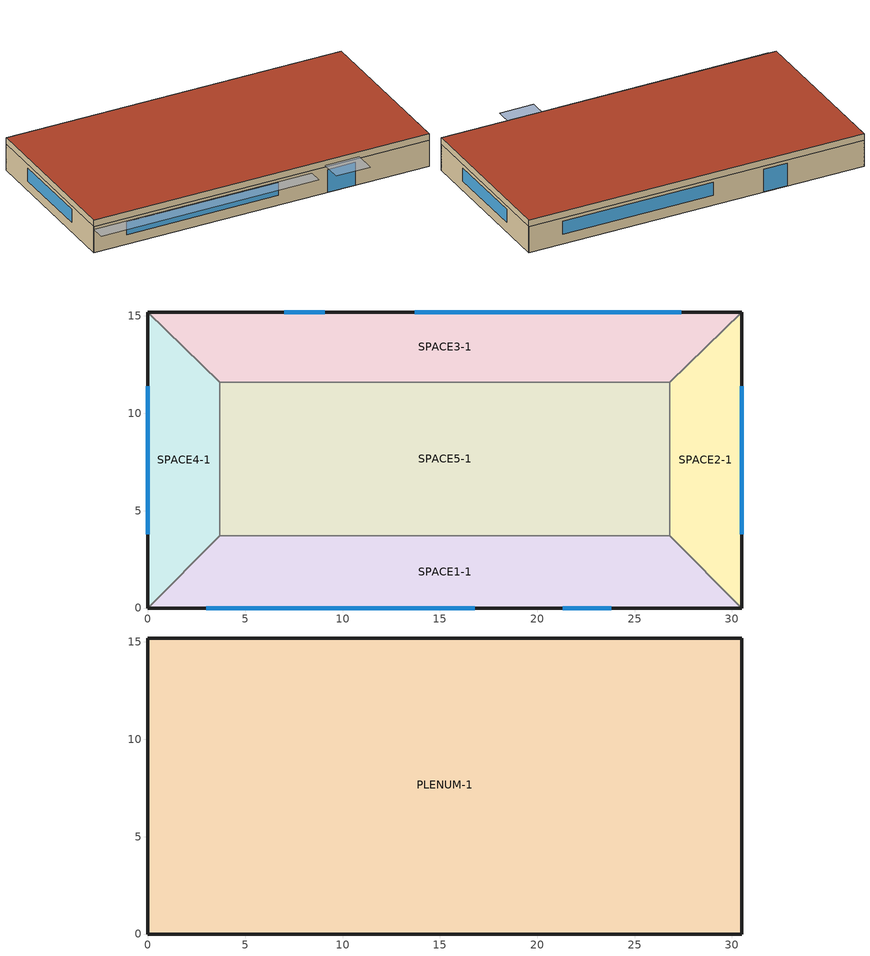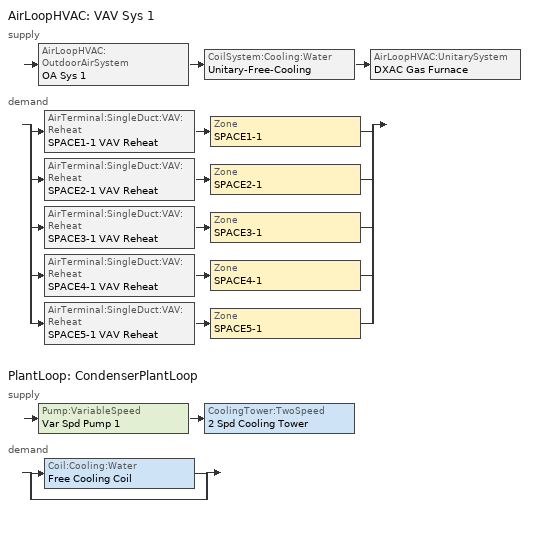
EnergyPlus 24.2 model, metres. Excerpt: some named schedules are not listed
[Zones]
SPACE3-1
 floor ground (FLOOR-SLAB-1): 26.8,11.6 3.7,11.6 0,15.2 30.5,15.2 z0
 wall outside (WALL-1): 30.5,15.2 0,15.2 z0:2.4
 wall to SPACE2-1 (INT-WALL-1): 26.8,11.6 30.5,15.2 z0:2.4
 wall to SPACE4-1 (INT-WALL-1): 0,15.2 3.7,11.6 z0:2.4
 wall to SPACE5-1 (INT-WALL-1): 3.7,11.6 26.8,11.6 z0:2.4
 window (Sgl Grey 3mm): 9.1,15.2 7,15.2 z0:2.1
 window (Dbl Clr 3mm/13mm Air): 27.4,15.2 13.7,15.2 z0.9:2.1
SPACE1-1
 floor ground (FLOOR-SLAB-1): 26.8,3.7 30.5,0 0,0 3.7,3.7 z0
 wall outside (WALL-1): 0,0 30.5,0 z0:2.4
 wall to SPACE2-1 (INT-WALL-1): 30.5,0 26.8,3.7 z0:2.4
 wall to SPACE4-1 (INT-WALL-1): 3.7,3.7 0,0 z0:2.4
 wall to SPACE5-1 (INT-WALL-1): 26.8,3.7 3.7,3.7 z0:2.4
 window (Sgl Grey 3mm): 21.3,0 23.8,0 z0:2.1
 window (Dbl Clr 3mm/13mm Air): 3,0 16.8,0 z0.9:2.1
SPACE2-1
 floor ground (FLOOR-SLAB-1): 26.8,11.6 30.5,15.2 30.5,0 26.8,3.7 z0
 wall outside (WALL-1): 30.5,0 30.5,15.2 z0:2.4
 wall to SPACE5-1 (INT-WALL-1): 26.8,11.6 26.8,3.7 z0:2.4
 window (Dbl Clr 3mm/13mm Air): 30.5,3.8 30.5,11.4 z0.9:2.1
SPACE4-1
 floor ground (FLOOR-SLAB-1): 3.7,3.7 0,0 0,15.2 3.7,11.6 z0
 wall outside (WALL-1): 0,15.2 0,0 z0:2.4
 wall to SPACE5-1 (INT-WALL-1): 3.7,3.7 3.7,11.6 z0:2.4
 window (Dbl Clr 3mm/13mm Air): 0,11.4 0,3.8 z0.9:2.1
SPACE5-1
 floor ground (FLOOR-SLAB-1): 26.8,11.6 26.8,3.7 3.7,3.7 3.7,11.6 z0
PLENUM-1
 floor to SPACE1-1 (CLNG-1): 26.8,3.7 30.5,0 0,0 3.7,3.7 z2.4
 floor to SPACE2-1 (CLNG-1): 26.8,11.6 30.5,15.2 30.5,0 26.8,3.7 z2.4
 floor to SPACE3-1 (CLNG-1): 26.8,11.6 3.7,11.6 0,15.2 30.5,15.2 z2.4
 floor to SPACE4-1 (CLNG-1): 3.7,3.7 0,0 0,15.2 3.7,11.6 z2.4
 floor to SPACE5-1 (CLNG-1): 26.8,11.6 26.8,3.7 3.7,3.7 3.7,11.6 z2.4
 wall outside (WALL-1): 30.5,15.2 0,15.2 0,0 30.5,0 30.5,15.2 z2.4:3
 roof outside (ROOF-1): 0,15.2 0,0 30.5,0 30.5,15.2 z3
shading: 0,-1.3 0,0 19.8,0 19.8,-1.3 z2.2; 21,-2 21,0 24.1,0 24.1,-2 z2.6
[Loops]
AirLoopHVAC 'VAV Sys 1'
 supply: AirLoopHVAC:OutdoorAirSystem 'OA Sys 1' > CoilSystem:Cooling:Water 'Unitary-Free-Cooling' > AirLoopHVAC:UnitarySystem 'DXAC Gas Furnace'
 demand: split
  | AirTerminal:SingleDuct:VAV:Reheat 'SPACE1-1 VAV Reheat' > Zone 'SPACE1-1'
  | AirTerminal:SingleDuct:VAV:Reheat 'SPACE2-1 VAV Reheat' > Zone 'SPACE2-1'
  | AirTerminal:SingleDuct:VAV:Reheat 'SPACE3-1 VAV Reheat' > Zone 'SPACE3-1'
  | AirTerminal:SingleDuct:VAV:Reheat 'SPACE4-1 VAV Reheat' > Zone 'SPACE4-1'
  | AirTerminal:SingleDuct:VAV:Reheat 'SPACE5-1 VAV Reheat' > Zone 'SPACE5-1'
PlantLoop 'CondenserPlantLoop'
 supply: Pump:VariableSpeed 'Var Spd Pump 1' > CoolingTower:TwoSpeed '2 Spd Cooling Tower'
 demand: split
  | Coil:Cooling:Water 'Free Cooling Coil'
  | bypass
[Building]
Building: Loads convergence tolerance value=0.04; Maximum number of warmup days=25; Minimum number of warmup days=6; North axis=30; Solar distribution=FullExterior; Temperature convergence tolerance value=0.4; Terrain=City
[Site:GroundTemperature:BuildingSurface]
20.03, 20.03, 20.13, 20.3, 20.43, 20.52, 20.62, 20.77, 20.78, 20.55, 20.44, 20.2
[Site:Location]
CHICAGO_IL_USA TMY2-94846: Elevation=190; Latitude=41.78; Longitude=-87.75; Time zone=-6
[SizingPeriod:DesignDay] Barometric pressure=99063; Daylight saving time indicator=No; Humidity condition type=WetBulb; Rain indicator=No; Snow indicator=No; Solar model indicator=ASHRAEClearSky
Name | Daily dry bulb temperature range | Day of month | Day type | Maximum dry bulb temperature | Month | Sky clearness | Wetbulb or dewpoint at maximum dry bulb | Wind direction | Wind speed
CHICAGO Ann Clg .4% Condns WB=>MDB | 10.7 | 21 | SummerDesignDay | 31.2 | 7 | 1 | 25.5 | 230 | 5.3
CHICAGO_IL_USA Annual Heating 99% Design Conditions DB | 0 | 8 | WinterDesignDay | -17.3 | 1 | 0 | -17.3 | 270 | 4.9
[Construction]
CLNG-1: MAT-CLNG-1
Dbl Clr 3mm/13mm Air: CLEAR 3MM, AIR 13MM, CLEAR 3MM
FLOOR-SLAB-1: CC03, CP01
INT-WALL-1: GP02, AL21, GP02
ROOF-1: RG01, BR01, IN46, WD01
Sgl Grey 3mm: GREY 3MM
WALL-1: WD01, PW03, IN02, GP01
[Material] Thermal absorptance=0.9
Name | Conductivity | Density | Roughness | Solar absorptance | Specific heat | Thickness | Visible absorptance
BR01 | 0.162 | 1121 | VeryRough | 0.7 | 1464 | 0.0095 | 0.7
CC03 | 1.31 | 2243 | MediumRough | 0.65 | 837 | 0.1016 | 0.65
GP01 | 0.16 | 801 | MediumSmooth | 0.75 | 837 | 0.0127 | 0.75
GP02 | 0.16 | 801 | MediumSmooth | 0.75 | 837 | 0.0159 | 0.75
IN02 | 0.043 | 10 | Rough | 0.75 | 837 | 0.0901 | 0.75
IN46 | 0.023 | 24 | VeryRough | 0.5 | 1590 | 0.0762 | 0.5
PW03 | 0.115 | 545 | MediumSmooth | 0.78 | 1213 | 0.0127 | 0.78
RG01 | 1.442 | 881 | Rough | 0.65 | 1674 | 0.0127 | 0.65
WD01 | 0.115 | 513 | MediumSmooth | 0.78 | 1381 | 0.0191 | 0.78
[Material:AirGap]
AL21: Thermal resistance=0.157
[Material:NoMass] Roughness=Rough
Name | Solar absorptance | Thermal absorptance | Thermal resistance | Visible absorptance
CP01 | 0.75 | 0.9 | 0.367 | 0.75
MAT-CLNG-1 | 0.65 | 0.65 | 0.652259 | 0.65
[WindowMaterial:Gas]
AIR 13MM: Gas type=Air; Thickness=0.0127
[WindowMaterial:Glazing] Back side infrared hemispherical emissivity=0.84; Conductivity=0.9; Front side infrared hemispherical emissivity=0.84; Infrared transmittance at normal incidence=0; Optical data type=SpectralAverage; Thickness=0.003
Name | Back side solar reflectance at normal incidence | Back side visible reflectance at normal incidence | Front side solar reflectance at normal incidence | Front side visible reflectance at normal incidence | Solar transmittance at normal incidence | Visible transmittance at normal incidence
CLEAR 3MM | 0.075 | 0.081 | 0.075 | 0.081 | 0.837 | 0.898
GREY 3MM | 0.061 | 0.061 | 0.061 | 0.061 | 0.626 | 0.611
[AirLoopHVAC]
VAV Sys 1: Design supply air flow rate=Autosize
[AirLoopHVAC:ReturnPlenum]
Return-Plenum-1: Zone=PLENUM-1
[AirLoopHVAC:UnitarySystem]
DXAC Gas Furnace: Availability schedule=ReheatCoilAvailSched; Control type=SetPoint; Cooling coil=DX Cooling Coil; Cooling supply air flow rate=Autosize; Cooling supply air flow rate method=SupplyAirFlowRate; Dehumidification control type=None; Fan placement=BlowThrough; Heating coil=Main Heating Coil 1; Heating supply air flow rate=Autosize; Heating supply air flow rate method=SupplyAirFlowRate; Maximum supply air temperature=80; No load supply air flow rate=Autosize; No load supply air flow rate method=SupplyAirFlowRate; Supplemental heating coil=Humidistat Reheat Coil; Supply fan=Supply Fan
[AirTerminal:SingleDuct:VAV:Reheat] Availability schedule=ReheatCoilAvailSched; Constant minimum air flow fraction=Autosize; Convergence tolerance=0.001; Damper heating action=ReverseWithLimits; Design specification outdoor air object=ZoneMinOARequirements; Maximum air flow rate=Autosize; Maximum flow per zone floor area during reheat=Autosize; Maximum hot water or steam flow rate=0; Minimum hot water or steam flow rate=0; Zone minimum air flow input method=Constant
Name | Maximum flow fraction during reheat | Reheat coil
SPACE1-1 VAV Reheat | Autosize | SPACE1-1 Zone Coil
SPACE2-1 VAV Reheat |  | SPACE2-1 Zone Coil
SPACE3-1 VAV Reheat |  | SPACE3-1 Zone Coil
SPACE4-1 VAV Reheat |  | SPACE4-1 Zone Coil
SPACE5-1 VAV Reheat |  | SPACE5-1 Zone Coil
[AvailabilityManager:Scheduled]
VAV Sys 1 Avail: Schedule=FanAvailSched
[Coil:Cooling:DX]
DX Cooling Coil: Availability schedule=ReheatCoilAvailSched; Performance object=DX Clg Coil Performance
[Coil:Cooling:DX:CurveFit:OperatingMode]
DX Cooling Coil Operating Mode: Condenser type=AirCooled; Nominal speed number=1; Rated evaporator air flow rate=Autosize; Rated gross total cooling capacity=Autosize; Speed 1=DX Clg Coil Speed 1 Per
[Coil:Cooling:DX:CurveFit:Performance]
DX Clg Coil Performance: Base operating mode=DX Cooling Coil Operating Mode; Capacity control method=Continuous; Compressor fuel type=Electricity
[Coil:Cooling:DX:CurveFit:Speed]
DX Clg Coil Speed 1 Per: 2023 rated evaporator fan power per volume flow rate=934.4; Active fraction of coil face area=1; Condenser air flow rate fraction=1; Energy input ratio modifier function of air flow fraction curve=PackagedRatedCoolEIRFFlow; Energy input ratio modifier function of temperature curve=VarSpeedCoolEIRFT; Evaporative condenser pump power fraction=1; Evaporator air flow rate fraction=1; Gross cooling cop=3.5; Gross sensible heat ratio=Autosize; Gross total cooling capacity fraction=1; Part load fraction correlation curve=VarSpeedCyclingPLFFPLR; Total cooling capacity modifier function of air flow fraction curve=PackagedRatedCoolCapFFlow; Total cooling capacity modifier function of temperature curve=VarSpeedCoolCapFT
[Coil:Cooling:Water]
Free Cooling Coil: Design air flow rate=Autosize; Design inlet air humidity ratio=0.009; Design inlet air temperature=34; Design inlet water temperature=11; Design outlet air humidity ratio=0.009; Design outlet air temperature=16; Design water flow rate=Autosize; Heat exchanger configuration=CrossFlow; Type of analysis=SimpleAnalysis
[Coil:Heating:Fuel] Availability schedule=ReheatCoilAvailSched; Burner efficiency=0.8; Fuel type=NaturalGas; Nominal capacity=Autosize
Humidistat Reheat Coil; Main heating Coil 1; SPACE1-1 Zone Coil; SPACE2-1 Zone Coil; SPACE3-1 Zone Coil; SPACE4-1 Zone Coil; SPACE5-1 Zone Coil
[CoilSystem:Cooling:Water]
Unitary-Free-Cooling: Cooling coil=Free Cooling Coil; Dehumidification control type=CoolReheat; Minimum air to water temperature offset=3; Run on latent load=Yes; Run on sensible load=Yes
[Controller:OutdoorAir]
OA Controller: Economizer control action type=ModulateFlow; Economizer control type=FixedDryBulb; Economizer maximum limit dry bulb temperature=19; Economizer minimum limit dry bulb temperature=4; Lockout type=NoLockout; Maximum outdoor air flow rate=Autosize; Minimum limit type=FixedMinimum; Minimum outdoor air flow rate=Autosize; Minimum outdoor air schedule=Min OA Sched
[CoolingTower:TwoSpeed]
2 Spd Cooling Tower: Basin heater capacity=0; Basin heater setpoint temperature=2; Blowdown concentration ratio=3; Cell control=MinimalCell; Cell maximum water flow rate fraction=2.5; Cell minimum water flow rate fraction=0.33; Design approach temperature=Autosize; Design inlet air dry bulb temperature=25.6; Design inlet air wet bulb temperature=25.6; Design range temperature=Autosize; Design water flow rate=Autosize; Drift loss percent=0.008; End use subcategory=General; Evaporation loss factor=0.2; Free convection nominal capacity sizing factor=0.1; Free convection regime air flow rate=0; Free convection regime air flow rate sizing factor=0.1; Free convection regime u factor times area value=0; Free convection u factor times area value sizing factor=0.1; Heat rejection capacity and nominal capacity sizing ratio=1.25; High fan speed air flow rate=Autosize; High fan speed fan power=Autosize; High fan speed u factor times area value=Autosize; Low fan speed air flow rate=Autocalculate; Low fan speed air flow rate sizing factor=0.5; Low fan speed fan power=Autocalculate; Low fan speed fan power sizing factor=0.16; Low fan speed u factor times area sizing factor=0.6; Low fan speed u factor times area value=Autocalculate; Low speed nominal capacity sizing factor=0.5; Number of cells=1; Performance input method=UFactorTimesAreaAndDesignWaterFlowRate; Sizing factor=1.2
[DesignSpecification:OutdoorAir]
ZoneMinOARequirements: Outdoor air flow per person=0.00472; Outdoor air flow per zone floor area=0.001; Outdoor air method=Sum; Outdoor air schedule=Min OARequirements Sched
[ElectricEquipment] Design level calculation method=EquipmentLevel; Fraction latent=0; Fraction lost=0; Fraction radiant=0.3; Schedule=EQUIP-1
Name | Design level | Zone or zonelist or space or spacelist
SPACE1-1 ElecEq 1 | 1056 | SPACE1-1
SPACE2-1 ElecEq 1 | 456 | SPACE2-1
SPACE3-1 ElecEq 1 | 1056 | SPACE3-1
SPACE4-1 ElecEq 1 | 456 | SPACE4-1
SPACE5-1 ElecEq 1 | 1976 | SPACE5-1
[Fan:SystemModel]
Supply Fan: Availability schedule=FanAvailSched; Design electric power consumption=Autosize; Design maximum air flow rate=Autosize; Design power sizing method=TotalEfficiencyAndPressure; Design pressure rise=300; Electric power minimum flow rate fraction=0.25; Fan total efficiency=0.7; Motor efficiency=0.9; Motor in air stream fraction=1; Speed control method=Discrete
[Lights] Design level calculation method=LightingLevel; End use subcategory=GeneralLights; Fraction radiant=0.59; Fraction replaceable=0; Fraction visible=0.2; Return air fraction=0.2; Schedule=LIGHTS-1
Name | Lighting level | Zone or zonelist or space or spacelist
SPACE1-1 Lights 1 | 1584 | SPACE1-1
SPACE2-1 Lights 1 | 684 | SPACE2-1
SPACE3-1 Lights 1 | 1584 | SPACE3-1
SPACE4-1 Lights 1 | 684 | SPACE4-1
SPACE5-1 Lights 1 | 2964 | SPACE5-1
[People] Activity level schedule=ActSchd; Fraction radiant=0.3; Number of people calculation method=People; Number of people schedule=OCCUPY-1; Sensible heat fraction=Autocalculate
Name | Number of people | Zone or zonelist or space or spacelist
SPACE1-1 People 1 | 11 | SPACE1-1
SPACE2-1 People 1 | 5 | SPACE2-1
SPACE3-1 People 1 | 11 | SPACE3-1
SPACE4-1 People 1 | 5 | SPACE4-1
SPACE5-1 People 1 | 20 | SPACE5-1
[PlantEquipmentList]
CondenserPlantLoop Cooling Equipment List: 2 Spd Cooling Tower, CoolingTower:TwoSpeed
[PlantEquipmentOperation:CoolingLoad]
CondenserPlantLoop Cooling Operation Scheme: Load range 1 lower limit=0; Load range 1 upper limit=1000000000; Range 1 equipment list=CondenserPlantLoop Cooling Equipment List
[PlantEquipmentOperationSchemes]
CondenserPlantLoop Operation Schemes: Control scheme 1=CondenserPlantLoop Cooling Operation Scheme; Control scheme 1 schedule=Always On Discrete
[PlantLoop]
CondenserPlantLoop: Fluid type=Water; Load distribution scheme=Optimal; Maximum loop flow rate=Autosize; Maximum loop temperature=100; Minimum loop flow rate=0; Minimum loop temperature=0; Plant equipment operation scheme=CondenserPlantLoop Operation Schemes; Plant loop demand calculation scheme=SingleSetpoint; Plant loop volume=Autocalculate
[Pump:VariableSpeed]
Var Spd Pump 1: Design electric power per unit flow rate=348701.1; Design maximum flow rate=Autosize; Design minimum flow rate=0; Design minimum flow rate fraction=0; Design power consumption=Autosize; Design power sizing method=PowerPerFlowPerPressure; Design pump head=17935.2; Design shaft power per unit flow rate per unit head=1.28205; End use subcategory=General; Fraction of motor inefficiencies to fluid stream=0; Motor efficiency=0.9; Pump control type=Intermittent; Skin loss radiative fraction=0.5; Coefficient 1 of the part load performance curve=0; Coefficient 2 of the part load performance curve=1; Coefficient 3 of the part load performance curve=0; Coefficient 4 of the part load performance curve=0
[SetpointManager:MixedAir]
MixedAir Temp SPM: Control variable=Temperature; Setpoint node or nodelist=FreeClgCoil OutletNode
[SetpointManager:MultiZone:Humidity:Maximum]
Max MZone HumRat SPM: Hvac air loop=VAV Sys 1; Maximum setpoint humidity ratio=0.015; Minimum setpoint humidity ratio=0.003; Setpoint node or nodelist=HumRat SetPoint Nodes
[SetpointManager:OutdoorAirReset] Control variable=Temperature
Name | Outdoor high temperature | Outdoor low temperature | Setpoint at outdoor high temperature | Setpoint at outdoor low temperature | Setpoint node or nodelist
CoolingTowerSetPoint | 30 | 5 | 25 | 7.67
Seasonal SAT Reset | 28 | 0 | 12.8 | 20 | SupplyAir Temp Nodes
[Sizing:Plant]
CondenserPlantLoop: Coincident sizing factor mode=None; Design loop exit temperature=29.5; Loop design temperature difference=8.33; Loop type=Condenser; Sizing option=NonCoincident; Zone timesteps in averaging window=1
[Sizing:System]
VAV Sys 1: 100 outdoor air in cooling=No; 100 outdoor air in heating=No; Central cooling capacity control method=VAV; Central cooling design supply air humidity ratio=0.009; Central cooling design supply air temperature=16; Central heating design supply air humidity ratio=0.009; Central heating design supply air temperature=18; Central heating maximum system air flow ratio=0.3; Cooling design capacity=Autosize; Cooling design capacity method=CoolingDesignCapacity; Cooling supply air flow rate=0; Cooling supply air flow rate method=DesignDay; Design outdoor air flow rate=Autosize; Heating design capacity=Autosize; Heating design capacity method=HeatingDesignCapacity; Heating supply air flow rate=0; Heating supply air flow rate method=DesignDay; Precool design humidity ratio=0.008; Precool design temperature=11; Preheat design humidity ratio=0.008; Preheat design temperature=7; Type of load to size on=Sensible; Type of zone sum to use=NonCoincident; Zone maximum outdoor air fraction=1
[Sizing:Zone] Account for dedicated outdoor air system=No; Cooling design air flow method=DesignDay; Cooling design air flow rate=0; Dedicated outdoor air high setpoint temperature for design=Autosize; Dedicated outdoor air low setpoint temperature for design=Autosize; Dedicated outdoor air system control strategy=NeutralSupplyAir; Design specification outdoor air object=ZoneMinOARequirements; Heating design air flow method=DesignDay; Heating design air flow rate=0; Zone cooling design supply air humidity ratio=0.009; Zone cooling design supply air temperature=16; Zone cooling design supply air temperature input method=SupplyAirTemperature; Zone cooling sizing factor=0; Zone heating design supply air humidity ratio=0.004; Zone heating design supply air temperature=50; Zone heating design supply air temperature input method=SupplyAirTemperature; Zone heating sizing factor=0
SPACE1-1; SPACE2-1; SPACE3-1; SPACE4-1; SPACE5-1
[ThermostatSetpoint:DualSetpoint]
DualSetPoint: Cooling setpoint temperature schedule=Clg-SetP-Sch; Heating setpoint temperature schedule=Htg-SetP-Sch
[ThermostatSetpoint:SingleCooling]
CoolingSetpoint: Setpoint temperature schedule=Clg-SetP-Sch
[ThermostatSetpoint:SingleHeating]
HeatingSetpoint: Setpoint temperature schedule=Htg-SetP-Sch
[Zone] Multiplier=1; Type=1
Name | Ceiling height | Volume
PLENUM-1 | 0.6096 | 283.2
SPACE1-1; SPACE3-1 | 2.4384 | 239.247
SPACE2-1; SPACE4-1 | 2.4384 | 103.311
SPACE5-1 | 2.4384 | 447.683
[ZoneControl:Thermostat] Control 1=CoolingSetPoint; Control 2=HeatingSetpoint; Control 3=DualSetPoint; Control type schedule=Zone Control Type Sched
Name | Zone or zonelist
SPACE1-1 Control | SPACE1-1
SPACE2-1 Control | SPACE2-1
SPACE3-1 Control | SPACE3-1
SPACE4-1 Control | SPACE4-1
SPACE5-1 Control | SPACE5-1
[Zone equipment]
SPACE1-1: SPACE1-1 VAV Reheat
SPACE2-1: SPACE2-1 VAV Reheat
SPACE3-1: SPACE3-1 VAV Reheat
SPACE4-1: SPACE4-1 VAV Reheat
SPACE5-1: SPACE5-1 VAV Reheat
[ZoneInfiltration:DesignFlowRate] Constant term coefficient=0; Design flow rate calculation method=Flow/Zone; Schedule=INFIL-SCH; Temperature term coefficient=0; Velocity squared term coefficient=0; Velocity term coefficient=0.2237
Name | Design flow rate | Zone or zonelist or space or spacelist
SPACE1-1 Infil 1 | 0.0167 | SPACE1-1
SPACE2-1 Infil 1 | 0.00717 | SPACE2-1
SPACE3-1 Infil 1 | 0.0167 | SPACE3-1
SPACE4-1 Infil 1 | 0.00717 | SPACE4-1
SPACE5-1 Infil 1 | 0.031089 | SPACE5-1
[Curve:Biquadratic] Input unit type for x=Temperature; Input unit type for y=Temperature; Maximum value of x=23.88889; Maximum value of y=46.11111; Minimum value of x=12.77778; Minimum value of y=23.88889; Output unit type=Dimensionless
Name | Coefficient1 constant | Coefficient2 x | Coefficient3 x 2 | Coefficient4 y | Coefficient5 y 2 | Coefficient6 x y
VarSpeedCoolCapFT | 0.476428 | 0.0401147 | 0.000226411 | -0.000827136 | -7.3224e-06 | -0.000446278
VarSpeedCoolEIRFT | 0.632475 | -0.0121321 | 0.000507773 | 0.0155377 | 0.00027284 | -0.000679201
[Curve:Cubic] Input unit type for x=Dimensionless; Maximum value of x=1.5; Minimum value of x=0.5; Output unit type=Dimensionless
Name | Coefficient1 constant | Coefficient2 x | Coefficient3 x 2 | Coefficient4 x 3
PackagedRatedCoolCapFFlow | 0.472786 | 1.24334 | -1.03871 | 0.322578
PackagedRatedCoolEIRFFlow | 1.00795 | 0.345441 | -0.692289 | 0.338899
[Curve:Quadratic]
VarSpeedCyclingPLFFPLR: Maximum value of x=1; Minimum value of x=0; Coefficient1 constant=0.85; Coefficient2 x=0.15; Coefficient3 x 2=0
[Schedule:Compact]
ActSchd: Through: 12/31, For: AllDays, Until: 24:00, 117.24
Clg-SetP-Sch: Through: 12/31, For: SummerDesignDay, Until: 24:00, 23.9, For: WinterDesignDay, Until: 24:00, 30, For: WeekDays, Until: 7:00, 26, Until: 18:00, 23.9, Until: 24:00, 26, For: WeekEnds Holiday, Until: 7:00, 26, Until: 13:00, 23.9, Until: 24:00, 26, For: AllOtherDays, Until: 7:00, 26, Until: 18:00, 23.9, Until: 24:00, 26
EQUIP-1: Through: 12/31, For: WeekDays SummerDesignDay CustomDay1 CustomDay2, Until: 8:00, 0.02, Until: 9:00, 0.4, Until: 14:00, 0.9, Until: 15:00, 0.8, Until: 16:00, 0.7, Until: 18:00, 0.5, Until: 20:00, 0.3, Until: 24:00, 0.02, For: Weekends WinterDesignDay Holiday, Until: 24:00, 0.2
FanAvailSched; ReheatCoilAvailSched: Through: 12/31, For: SummerDesignDay WinterDesignDay, Until: 24:00, 1, For: AllOtherDays, Until: 24:00, 1
INFIL-SCH: Through: 3/31, For: AllDays, Until: 24:00, 1, Through: 10/31, For: AllDays, Until: 24:00, 1, Through: 12/31, For: AllDays, Until: 24:00, 1
LIGHTS-1: Through: 12/31, For: WeekDays SummerDesignDay CustomDay1 CustomDay2, Until: 8:00, 0.05, Until: 9:00, 0.9, Until: 10:00, 0.95, Until: 11:00, 1, Until: 12:00, 0.95, Until: 13:00, 0.8, Until: 14:00, 0.9, Until: 18:00, 1, Until: 19:00, 0.6, Until: 21:00, 0.2, Until: 24:00, 0.05, For: Weekends WinterDesignDay Holiday, Until: 24:00, 0.05
Min OA Sched: Through: 12/31, For: Weekdays, Until: 6:00, 0.3, Until: 18:00, 1, Until: 24:00, 0.3, For: SummerDesignDay, Until: 24:00, 1, For: WinterDesignDay, Until: 24:00, 1, For: AllOtherDays, Until: 24:00, 0.3
Min OARequirements Sched: Through: 12/31, For: Weekdays SummerDesignDay WinterDesignDay, Until: 24:00, 1, For: AllOtherDays, Until: 24:00, 0.25
OCCUPY-1: Through: 12/31, For: WeekDays SummerDesignDay CustomDay1 CustomDay2, Until: 8:00, 0, Until: 11:00, 1, Until: 12:00, 0.8, Until: 13:00, 0.4, Until: 14:00, 0.8, Until: 18:00, 1, Until: 19:00, 0.5, Until: 21:00, 0.1, Until: 24:00, 0, For: Weekends WinterDesignDay Holiday, Until: 24:00, 0
Zone Control Type Sched: Through: 12/31, For: SummerDesignDay, Until: 24:00, 2, For: WinterDesignDay, Until: 24:00, 1, For: AllOtherDays, Until: 24:00, 4
[Schedule:Constant]
Always On Discrete: Hourly value=1
